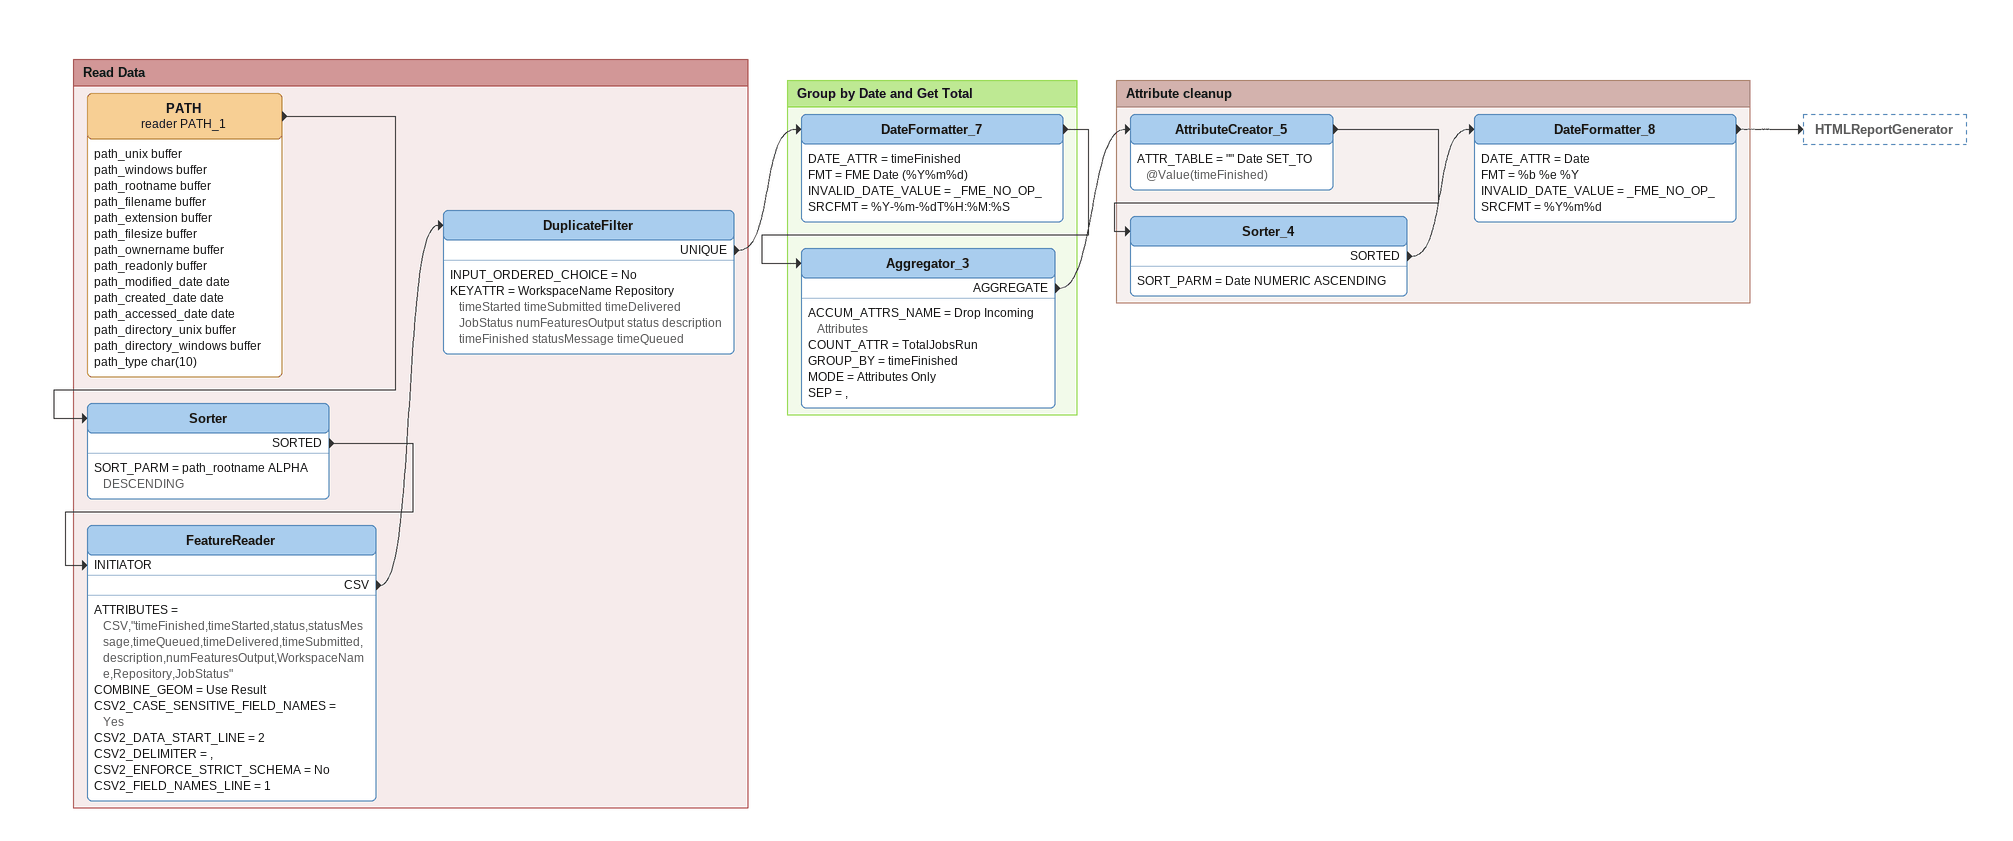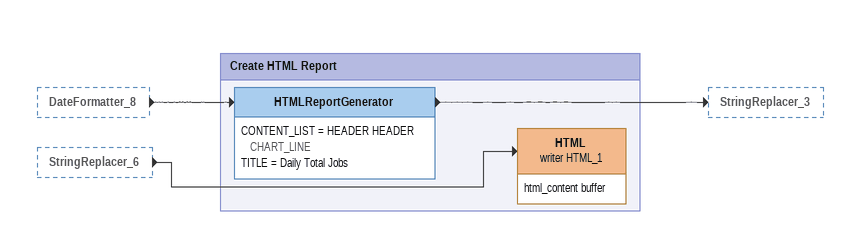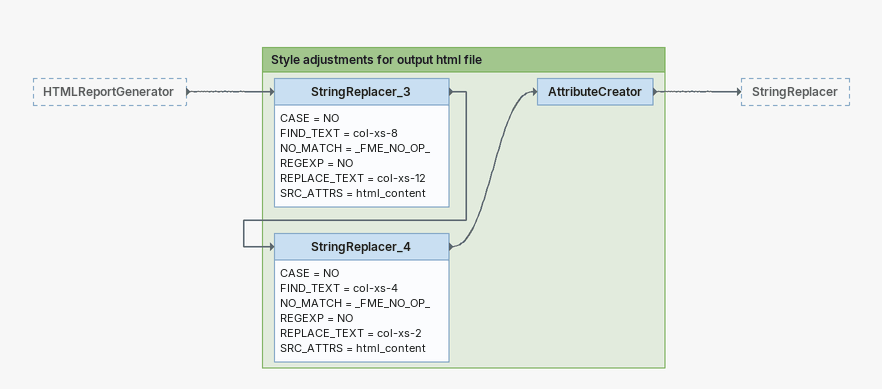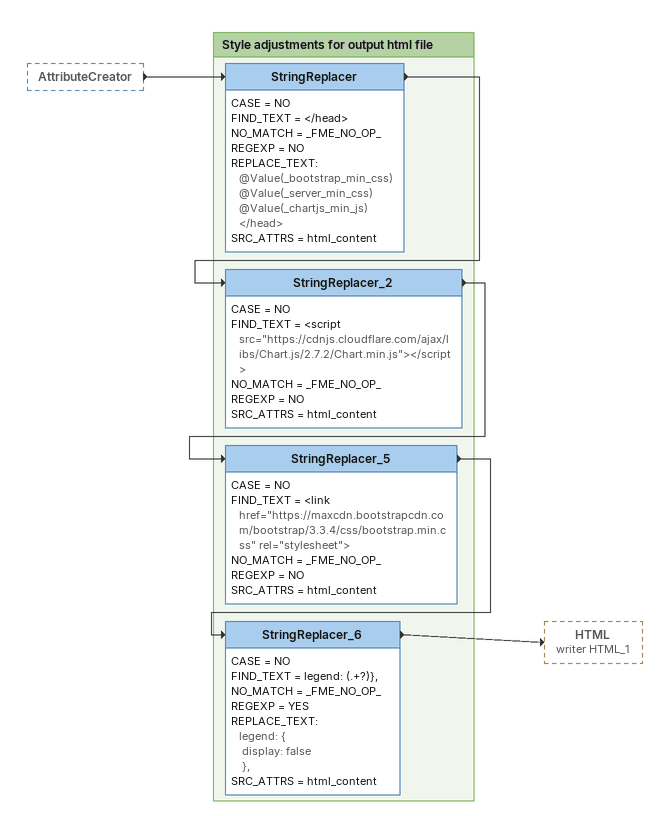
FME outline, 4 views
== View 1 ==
Bookmark: Read Data
PATH (reader PATH_1)
    attributes: path_unix buffer, path_windows buffer, path_rootname buffer, path_filename buffer, path_extension buffer, path_filesize buffer, path_ownername buffer, path_readonly buffer, path_modified_date date, path_created_date date, path_accessed_date date, path_directory_unix buffer, path_directory_windows buffer, path_type char(10)
    -> Sorter
Sorter
    SORT_PARM = path_rootname ALPHA DESCENDING
    SORTED -> FeatureReader [INITIATOR]
FeatureReader
    ATTRIBUTES = CSV,"timeFinished,timeStarted,status,statusMessage,timeQueued,timeDelivered,timeSubmitted,description,numFeaturesOutput,WorkspaceName,Repository,JobStatus"
    COMBINE_GEOM = Use Result
    CSV2_CASE_SENSITIVE_FIELD_NAMES = Yes
    CSV2_DATA_START_LINE = 2
    CSV2_DELIMITER = ,
    CSV2_ENFORCE_STRICT_SCHEMA = No
    CSV2_FIELD_NAMES_LINE = 1
    CSV -> DuplicateFilter
DuplicateFilter
    INPUT_ORDERED_CHOICE = No
    KEYATTR = WorkspaceName Repository timeStarted timeSubmitted timeDelivered JobStatus numFeaturesOutput status description timeFinished statusMessage timeQueued
    UNIQUE -> DateFormatter_7

Bookmark: Group by Date and Get Total
DateFormatter_7
    DATE_ATTR = timeFinished
    FMT = FME Date (%Y%m%d)
    INVALID_DATE_VALUE = _FME_NO_OP_
    SRCFMT = %Y-%m-%dT%H:%M:%S
    -> Aggregator_3
Aggregator_3
    ACCUM_ATTRS_NAME = Drop Incoming Attributes
    COUNT_ATTR = TotalJobsRun
    GROUP_BY = timeFinished
    MODE = Attributes Only
    SEP = ,
    AGGREGATE -> AttributeCreator_5

Bookmark: Attribute cleanup
AttributeCreator_5
    ATTR_TABLE = "" Date SET_TO @Value(timeFinished)
    -> Sorter_4
Sorter_4
    SORT_PARM = Date NUMERIC ASCENDING
    SORTED -> DateFormatter_8
DateFormatter_8
    DATE_ATTR = Date
    FMT = %b %e %Y
    INVALID_DATE_VALUE = _FME_NO_OP_
    SRCFMT = %Y%m%d
    -> HTMLReportGenerator

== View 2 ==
DateFormatter_8 [outside]
    -> HTMLReportGenerator
StringReplacer_6 [outside]
    -> HTML (writer HTML_1)

Bookmark: Create HTML Report
HTMLReportGenerator
    CONTENT_LIST = HEADER HEADER CHART_LINE
    TITLE = Daily Total Jobs
    -> StringReplacer_3
HTML (writer HTML_1)
    attributes: html_content buffer

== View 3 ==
HTMLReportGenerator [outside]
    -> StringReplacer_3

Bookmark: Style adjustments for output html file
StringReplacer_3
    CASE = NO
    FIND_TEXT = col-xs-8
    NO_MATCH = _FME_NO_OP_
    REGEXP = NO
    REPLACE_TEXT = col-xs-12
    SRC_ATTRS = html_content
    -> StringReplacer_4
StringReplacer_4
    CASE = NO
    FIND_TEXT = col-xs-4
    NO_MATCH = _FME_NO_OP_
    REGEXP = NO
    REPLACE_TEXT = col-xs-2
    SRC_ATTRS = html_content
    -> AttributeCreator
AttributeCreator
    -> StringReplacer

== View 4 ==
AttributeCreator [outside]
    -> StringReplacer

Bookmark: Style adjustments for output html file
StringReplacer
    CASE = NO
    FIND_TEXT = </head>
    NO_MATCH = _FME_NO_OP_
    REGEXP = NO
    REPLACE_TEXT:
      @Value(_bootstrap_min_css)
      @Value(_server_min_css)
      @Value(_chartjs_min_js)
      </head>
    SRC_ATTRS = html_content
    -> StringReplacer_2
StringReplacer_2
    CASE = NO
    FIND_TEXT = <script src="https://cdnjs.cloudflare.com/ajax/libs/Chart.js/2.7.2/Chart.min.js"></script>
    NO_MATCH = _FME_NO_OP_
    REGEXP = NO
    SRC_ATTRS = html_content
    -> StringReplacer_5
StringReplacer_5
    CASE = NO
    FIND_TEXT = <link href="https://maxcdn.bootstrapcdn.com/bootstrap/3.3.4/css/bootstrap.min.css" rel="stylesheet">
    NO_MATCH = _FME_NO_OP_
    REGEXP = NO
    SRC_ATTRS = html_content
    -> StringReplacer_6
StringReplacer_6
    CASE = NO
    FIND_TEXT = legend: (.+?)},
    NO_MATCH = _FME_NO_OP_
    REGEXP = YES
    REPLACE_TEXT:
      legend: {
       display: false
       },
    SRC_ATTRS = html_content
    -> HTML (writer HTML_1)
